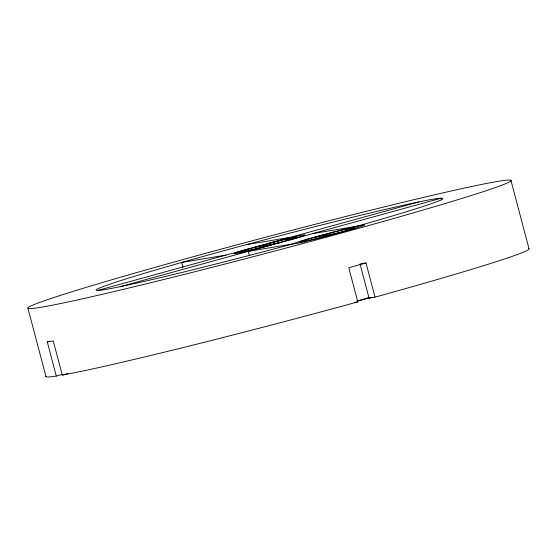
<?xml version="1.0" encoding="UTF-8"?>
<svg xmlns="http://www.w3.org/2000/svg" width="557" height="557" viewBox="0 0 557 557"><rect width="100%" height="100%" fill="white"/><g stroke="black" fill="none" stroke-linecap="round" stroke-linejoin="round"><path stroke-width="0.84" d="M307.255 239.475L305.647 239.963A29.236 0.919 -14.8 0 0 301.852 241.167M356.515 226.372L357.267 226.163A179.201 5.626 -14.8 0 0 374.019 212.078A179.201 5.626 -14.8 0 0 101.861 287.071A179.201 5.626 -14.8 0 0 292.627 243.973L293.483 243.743M242.246 251.11A29.236 0.919 -14.8 0 1 246.041 249.898L247.656 249.411A27.599 0.87 -14.8 0 1 254.793 247.35L257.306 246.647A28.4 0.891 -14.8 0 1 287.523 238.897L288.366 238.814M316.912 236.711L314.406 237.407L339.081 232.84M97.733 290.42L249.028 248.728M267.492 243.639L418.787 201.954M287.558 238.904L287.44 238.918A27.349 0.856 -14.8 0 1 283.868 241.258A27.349 0.856 -14.8 0 1 244.439 251.207L241.251 252.084A29.967 0.94 -14.8 0 1 239.726 252.23M120.082 286.695L271.377 245.003M289.842 239.914L441.137 198.222L441.583 199.893M304.038 241.272L300.857 242.149A29.967 0.94 -14.8 0 1 299.332 242.288M62.864 374.255L56.292 376.066L47.261 341.887L49.726 341.204M47.261 341.887A249.94 7.854 -14.8 0 0 53.221 340.891L62.252 375.07L68.003 373.482M254.8 247.35L279.475 242.782M246.243 244.676L290.58 237.282M312.93 233.55L357.267 226.163M225.94 255.092L181.603 262.486L182.926 267.485M292.627 243.973L248.29 251.367L249.397 255.531M360.894 263.816L366.005 262.967L375.035 297.146A249.94 7.854 -14.8 0 0 528.544 248.485M360.038 263.962L369.068 298.141L375.035 297.146M354.391 302.458L357.796 301.894L348.766 267.715A249.94 7.854 -14.8 0 0 366.005 262.967M280.324 242.636L281.167 242.497M304.31 242.253L304.045 241.272A27.349 0.856 -14.8 0 0 343.474 231.315A27.349 0.856 -14.8 0 0 347.046 228.976L347.972 228.871M510.915 180.28L528.976 248.631M244.439 251.207L244.704 252.196M27.961 308.369L46.022 376.727M286.326 239.482A27.537 2.555 -11.7 0 1 293.267 238.869M239.698 252.14A29.967 0.94 -14.8 0 1 242.107 251.151M241.536 252.857A4.922 4.686 80.8 0 1 241.32 252.07M369.611 297.723A36.783 1.156 -14.8 0 1 357.197 301.219M316.968 236.697A28.4 0.891 -14.8 0 1 347.129 228.955M307.269 239.468A27.599 0.87 -14.8 0 1 314.399 237.407M368.184 297.765A28.407 0.891 -14.8 0 1 357.002 301.024M345.925 229.54A27.537 2.555 -11.7 0 1 352.873 228.927M299.304 242.198A29.967 0.94 -14.8 0 1 301.713 241.209M301.142 242.915A4.922 4.686 80.8 0 1 300.926 242.135M357.796 301.894A249.94 7.854 -14.8 0 1 62.252 375.07M56.292 376.066A249.94 7.854 -14.8 0 1 45.841 376.428M372.32 297.236A231.078 7.255 -14.8 0 1 369.068 298.141M143.609 284.467A249.94 7.854 -14.8 0 0 511.02 180.753A249.94 7.854 -14.8 0 0 153.676 267.743A249.94 7.854 -14.8 0 0 143.609 284.467M309.922 240.436A36.783 1.156 -14.8 0 0 364.57 225.056A36.783 1.156 -14.8 0 0 312.63 237.651A36.783 1.156 -14.8 0 0 309.922 240.436M250.121 250.42A36.783 1.156 -14.8 0 0 304.958 235.005A36.783 1.156 -14.8 0 0 253.226 247.538A36.783 1.156 -14.8 0 0 250.121 250.42"/></g></svg>
